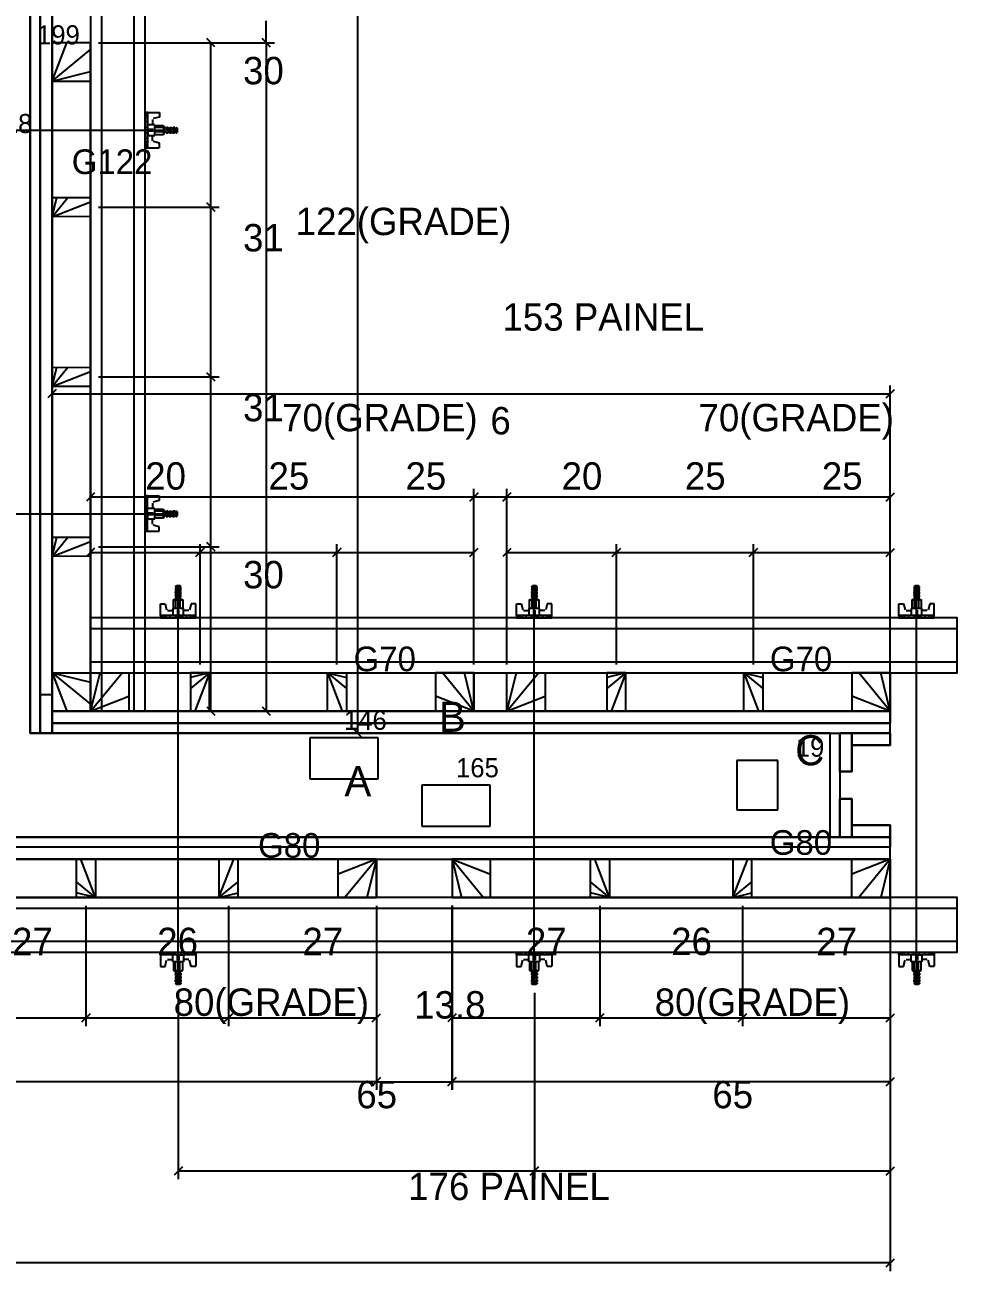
# Model space of a CAD drawing. Header units: metres. Extents: x 3232 to 9057, y 4088 to 5967.
# Drawn here: x 6549 to 6889.3, y 5235.8 to 5690.7 of the extents above; entities that cross this region are included whole.
import ezdxf

# ---------------------------------------------------------------- set-up
doc = ezdxf.new("R2010")
doc.units = ezdxf.units.M

msp = doc.modelspace()

# ---------------------------------------------------------------- linework, layer by layer
at = {"layer": 'CHAPA', "color": 1}
for points in [[(6550.89, 5852.17), (6550.89, 5432.17), (6554.49, 5432.17), (6554.49, 5852.17), (6550.89, 5852.17)], [(6558.89, 5432.17), (6864.89, 5432.17), (6864.89, 5435.77), (6558.89, 5435.77), (6558.89, 5432.17)], [(6846.49, 5394.17), (6842.89, 5394.17), (6842.89, 5432.17), (6846.49, 5432.17), (6846.49, 5394.17)], [(6512.89, 5394.17), (6864.89, 5394.17), (6864.89, 5390.57), (6512.89, 5390.57), (6512.89, 5394.17)]]:
    msp.add_lwpolyline(points, dxfattribs=at)
at = {"layer": 'CONCRETO', "color": 2}
msp.add_lwpolyline([(6842.89, 5394.17), (6842.89, 5432.17), (6550.89, 5432.17), (6550.89, 5830.17), (6512.89, 5830.17), (6512.89, 5394.17), (6842.89, 5394.17)], dxfattribs=at)
at = {"layer": 'COTA', "color": 241}
for p, q in [((6670.38, 5852.17), (6670.38, 5432.17)), ((6637.03, 5684.18), (6637.03, 5692.2)), ((6575.88, 5684.18), (6640.03, 5684.18)), ((6575.89, 5684.18), (6619.83, 5684.18)), ((6575.89, 5684.18), (6640.03, 5684.18)), ((6616.83, 5624.19), (6616.83, 5684.18)), ((6637.03, 5684.18), (6637.03, 5440.19)), ((6575.89, 5624.19), (6619.83, 5624.19)), ((6575.89, 5624.19), (6619.83, 5624.19)), ((6616.83, 5562.19), (6616.83, 5624.19)), ((6558.89, 5435.17), (6558.89, 5559.04)), ((6575.89, 5562.19), (6619.83, 5562.19)), ((6575.89, 5562.19), (6619.83, 5562.19)), ((6616.83, 5500.19), (6616.83, 5562.19)), ((6864.89, 5435.17), (6864.89, 5559.04)), ((6558.89, 5556.04), (6864.89, 5556.04)), ((6572.9, 5457.16), (6572.9, 5521.31)), ((6712.9, 5518.31), (6572.9, 5518.31)), ((6712.9, 5457.18), (6712.9, 5521.31)), ((6712.9, 5457.19), (6712.9, 5521.3)), ((6724.89, 5518.3), (6712.9, 5518.3)), ((6724.89, 5457.15), (6724.89, 5521.3)), ((6724.89, 5457.17), (6724.89, 5521.3)), ((6864.89, 5518.3), (6724.89, 5518.3)), ((6864.89, 5457.17), (6864.89, 5521.3)), ((6572.9, 5457.19), (6572.9, 5501.12)), ((6575.89, 5500.19), (6619.83, 5500.19)), ((6575.89, 5500.19), (6619.83, 5500.19)), ((6612.9, 5457.19), (6612.9, 5501.12)), ((6612.9, 5457.19), (6612.9, 5501.12)), ((6616.83, 5440.19), (6616.83, 5500.19)), ((6662.9, 5457.19), (6662.9, 5501.12)), ((6662.9, 5457.19), (6662.9, 5501.12)), ((6712.9, 5457.18), (6712.9, 5501.12)), ((6724.89, 5457.17), (6724.89, 5501.1)), ((6764.89, 5457.17), (6764.89, 5501.1)), ((6764.89, 5457.17), (6764.89, 5501.1)), ((6814.89, 5457.17), (6814.89, 5501.1)), ((6814.89, 5457.17), (6814.89, 5501.1)), ((6864.89, 5457.17), (6864.89, 5501.1)), ((6572.9, 5498.12), (6612.9, 5498.12)), ((6612.9, 5498.12), (6662.9, 5498.12)), ((6662.9, 5498.12), (6712.9, 5498.12)), ((6724.89, 5498.1), (6764.89, 5498.1)), ((6764.89, 5498.1), (6814.89, 5498.1)), ((6814.89, 5498.1), (6864.89, 5498.1)), ((6575.9, 5440.19), (6640.03, 5440.19)), ((6575.9, 5440.19), (6619.83, 5440.19)), ((6561.89, 5432.17), (6673.38, 5432.17)), ((6864.89, 5383.13), (6864.89, 5235.77)), ((6864.89, 5383.13), (6864.89, 5269.3)), ((6571.27, 5369.13), (6571.27, 5325.2)), ((6571.27, 5369.13), (6571.27, 5325.2)), ((6623.27, 5369.13), (6623.27, 5325.2)), ((6623.27, 5369.13), (6623.27, 5325.2)), ((6677.27, 5369.14), (6677.27, 5301.91)), ((6677.27, 5369.14), (6677.27, 5325.2)), ((6677.29, 5369.13), (6677.29, 5301.91)), ((6704.87, 5369.13), (6704.87, 5325.2)), ((6704.87, 5369.13), (6704.87, 5301.91)), ((6704.89, 5369.17), (6704.89, 5301.91)), ((6758.87, 5369.13), (6758.87, 5325.2)), ((6758.87, 5369.13), (6758.87, 5325.2)), ((6810.87, 5369.13), (6810.87, 5325.2)), ((6810.87, 5369.13), (6810.87, 5325.2)), ((6864.87, 5369.14), (6864.87, 5325.2)), ((6864.89, 5369.13), (6864.89, 5301.91)), ((6604.96, 5337.37), (6604.96, 5269.3)), ((6734.96, 5337.37), (6734.96, 5269.3)), ((6734.96, 5337.37), (6734.96, 5269.3)), ((6517.27, 5328.2), (6571.27, 5328.2)), ((6571.27, 5328.2), (6623.27, 5328.2)), ((6623.27, 5328.2), (6677.27, 5328.2)), ((6704.87, 5328.2), (6758.87, 5328.2)), ((6758.87, 5328.2), (6810.87, 5328.2)), ((6810.87, 5328.2), (6864.87, 5328.2)), ((6677.27, 5304.91), (6517.27, 5304.91)), ((6677.29, 5304.91), (6704.89, 5304.91)), ((6864.89, 5304.91), (6704.87, 5304.91)), ((6734.96, 5272.3), (6604.96, 5272.3)), ((6864.89, 5272.3), (6734.96, 5272.3)), ((6864.89, 5238.77), (6512.9, 5238.77))]:
    msp.add_line(p, q, dxfattribs=at)
at = {"layer": 'COTA'}
for p, q in [((6618.33, 5682.68), (6615.33, 5685.68)), ((6638.53, 5682.68), (6635.53, 5685.68)), ((6635.53, 5685.68), (6638.53, 5682.68)), ((6615.33, 5625.69), (6618.33, 5622.69)), ((6618.33, 5622.69), (6615.33, 5625.69)), ((6618.33, 5560.69), (6615.33, 5563.69)), ((6615.33, 5563.69), (6618.33, 5560.69)), ((6560.39, 5557.54), (6557.39, 5554.54)), ((6863.39, 5554.54), (6866.39, 5557.54)), ((6574.4, 5519.81), (6571.4, 5516.81)), ((6711.4, 5516.81), (6714.4, 5519.81)), ((6714.4, 5519.8), (6711.4, 5516.8)), ((6726.39, 5519.8), (6723.39, 5516.8)), ((6723.39, 5516.8), (6726.39, 5519.8)), ((6863.39, 5516.8), (6866.39, 5519.8)), ((6615.33, 5501.69), (6618.33, 5498.69)), ((6618.33, 5498.69), (6615.33, 5501.69)), ((6574.4, 5499.62), (6571.4, 5496.62)), ((6614.4, 5499.62), (6611.4, 5496.62)), ((6611.4, 5496.62), (6614.4, 5499.62)), ((6661.4, 5496.62), (6664.4, 5499.62)), ((6664.4, 5499.62), (6661.4, 5496.62)), ((6711.4, 5496.62), (6714.4, 5499.62)), ((6726.39, 5499.6), (6723.39, 5496.6)), ((6766.39, 5499.6), (6763.39, 5496.6)), ((6763.39, 5496.6), (6766.39, 5499.6)), ((6816.39, 5499.6), (6813.39, 5496.6)), ((6813.39, 5496.6), (6816.39, 5499.6)), ((6863.39, 5496.6), (6866.39, 5499.6)), ((6615.33, 5441.69), (6618.33, 5438.69)), ((6635.53, 5441.69), (6638.53, 5438.69)), ((6668.88, 5433.67), (6671.88, 5430.67)), ((6572.77, 5329.7), (6569.77, 5326.7)), ((6569.77, 5326.7), (6572.77, 5329.7)), ((6624.77, 5329.7), (6621.77, 5326.7)), ((6621.77, 5326.7), (6624.77, 5329.7)), ((6675.77, 5326.7), (6678.77, 5329.7)), ((6706.37, 5329.7), (6703.37, 5326.7)), ((6757.37, 5326.7), (6760.37, 5329.7)), ((6760.37, 5329.7), (6757.37, 5326.7)), ((6812.37, 5329.7), (6809.37, 5326.7)), ((6809.37, 5326.7), (6812.37, 5329.7)), ((6863.37, 5326.7), (6866.37, 5329.7)), ((6675.77, 5303.41), (6678.77, 5306.41)), ((6678.79, 5306.41), (6675.79, 5303.41)), ((6706.37, 5306.41), (6703.37, 5303.41)), ((6703.39, 5303.41), (6706.39, 5306.41)), ((6863.39, 5303.41), (6866.39, 5306.41)), ((6606.46, 5273.8), (6603.46, 5270.8)), ((6733.46, 5270.8), (6736.46, 5273.8)), ((6736.46, 5273.8), (6733.46, 5270.8)), ((6863.39, 5270.8), (6866.39, 5273.8)), ((6863.39, 5237.27), (6866.39, 5240.27))]:
    msp.add_line(p, q, dxfattribs=at)
at = {"layer": 'COTA', "color": 180}
for p, q in [((6677.94, 5430.48), (6652.94, 5430.48)), ((6652.94, 5430.48), (6652.94, 5415.48)), ((6677.94, 5415.48), (6677.94, 5430.48)), ((6808.89, 5422.17), (6808.89, 5404.17)), ((6823.89, 5422.17), (6808.89, 5422.17)), ((6823.89, 5404.17), (6823.89, 5422.17)), ((6652.94, 5415.48), (6677.94, 5415.48)), ((6718.86, 5413.17), (6693.86, 5413.17)), ((6693.86, 5413.17), (6693.86, 5398.17)), ((6718.86, 5398.17), (6718.86, 5413.17)), ((6808.89, 5404.17), (6823.89, 5404.17)), ((6693.86, 5398.17), (6718.86, 5398.17))]:
    msp.add_line(p, q, dxfattribs=at)
at = {"layer": 'Hachura'}
for p, q in [((6593.81, 5658.58), (6592.88, 5658.58)), ((6593.81, 5658.37), (6592.88, 5658.37)), ((6593.81, 5658.03), (6592.88, 5658.03)), ((6593.81, 5657.57), (6592.88, 5657.57)), ((6593.81, 5656.72), (6592.88, 5656.72)), ((6592.89, 5658.71), (6592.89, 5645.82)), ((6593.79, 5658.71), (6592.89, 5658.71)), ((6592.89, 5657.76), (6592.89, 5649.95)), ((6593.81, 5655.29), (6592.89, 5655.29)), ((6593.79, 5645.82), (6593.79, 5658.71)), ((6593.79, 5658.71), (6598.05, 5658.71)), ((6595.59, 5656.14), (6595.59, 5654.2)), ((6598.05, 5657.04), (6595.84, 5656.46)), ((6598.05, 5658.71), (6598.05, 5657.04)), ((6593.79, 5652.26), (6592.89, 5652.26)), ((6593.04, 5651.31), (6593.47, 5651.31)), ((6593.66, 5653.24), (6593.23, 5653.24)), ((6593.47, 5651.31), (6593.68, 5651.31)), ((6596.37, 5654.2), (6593.79, 5654.2)), ((6595.79, 5652.47), (6593.79, 5652.47)), ((6593.79, 5652.27), (6593.79, 5650.33)), ((6593.79, 5651.95), (6595.79, 5651.95)), ((6593.79, 5650.98), (6593.79, 5651.62)), ((6593.79, 5645.82), (6593.79, 5650.98)), ((6593.79, 5650.33), (6596.37, 5650.33)), ((6595.59, 5648.39), (6595.59, 5650.33)), ((6596.37, 5650.33), (6596.37, 5654.2)), ((6596.37, 5654.2), (6596.37, 5653.94)), ((6596.37, 5654.2), (6596.37, 5653.94)), ((6596.37, 5653.94), (6599.59, 5653.94)), ((6599.59, 5653.17), (6596.37, 5653.17)), ((6599.59, 5651.62), (6596.37, 5651.62)), ((6599.59, 5650.59), (6596.37, 5650.59)), ((6599.53, 5653.94), (6599.53, 5650.59)), ((6599.59, 5653.94), (6599.59, 5650.59)), ((6600.24, 5653.17), (6599.59, 5653.17)), ((6600.56, 5651.23), (6599.59, 5653.17)), ((6599.59, 5652.39), (6600.23, 5651.13)), ((6599.59, 5652.14), (6600.04, 5651.23)), ((6599.59, 5651.23), (6600.04, 5651.23)), ((6600.24, 5653.17), (6601.21, 5651.23)), ((6600.32, 5653.27), (6601.39, 5651.13)), ((6601.63, 5651.16), (6600.55, 5653.33)), ((6600.56, 5651.23), (6601.21, 5651.23)), ((6601.19, 5653.17), (6600.75, 5653.17)), ((6601.72, 5651.23), (6600.75, 5653.17)), ((6601.19, 5653.17), (6601.4, 5653.17)), ((6601.4, 5653.17), (6602.37, 5651.23)), ((6601.48, 5653.27), (6602.55, 5651.13)), ((6602.79, 5651.16), (6601.71, 5653.33)), ((6601.72, 5651.23), (6602.37, 5651.23)), ((6601.92, 5653.17), (6602.56, 5653.17)), ((6602.88, 5651.23), (6601.92, 5653.17)), ((6602.15, 5651.23), (6602.37, 5651.23)), ((6602.56, 5653.17), (6603.53, 5651.23)), ((6602.64, 5653.27), (6603.71, 5651.13)), ((6603.95, 5651.16), (6602.87, 5653.33)), ((6602.88, 5651.23), (6603.53, 5651.23)), ((6603.72, 5653.17), (6603.08, 5653.17)), ((6604.04, 5651.23), (6603.08, 5653.17)), ((6604.04, 5651.23), (6603.08, 5653.17)), ((6603.72, 5653.17), (6604.37, 5651.88)), ((6603.8, 5653.27), (6604.37, 5652.14)), ((6604.37, 5652.65), (6604.03, 5653.33)), ((6604.04, 5651.23), (6604.37, 5651.23)), ((6604.37, 5652.91), (6604.24, 5653.17)), ((6604.36, 5653.17), (6604.69, 5652.84)), ((6604.36, 5653.17), (6604.36, 5651.23)), ((6604.36, 5651.23), (6604.69, 5651.55)), ((6604.69, 5651.55), (6604.69, 5652.84)), ((6593.81, 5649.23), (6592.88, 5649.23)), ((6593.81, 5647.81), (6592.88, 5647.81)), ((6593.81, 5646.97), (6592.88, 5646.97)), ((6593.81, 5646.5), (6592.88, 5646.5)), ((6593.81, 5646.17), (6592.88, 5646.17)), ((6593.81, 5645.96), (6592.88, 5645.96)), ((6592.89, 5645.82), (6598.02, 5645.82)), ((6598.05, 5647.49), (6595.84, 5648.07)), ((6598.05, 5645.82), (6598.05, 5647.49)), ((6593.78, 5518.58), (6592.85, 5518.58)), ((6593.78, 5518.37), (6592.85, 5518.37)), ((6593.78, 5518.03), (6592.85, 5518.03)), ((6592.86, 5518.71), (6592.86, 5505.82)), ((6593.76, 5518.71), (6592.86, 5518.71)), ((6593.76, 5518.71), (6598.02, 5518.71)), ((6593.76, 5505.82), (6593.76, 5518.71)), ((6598.02, 5518.71), (6598.02, 5517.04)), ((6593.78, 5517.57), (6592.85, 5517.57)), ((6593.78, 5516.72), (6592.85, 5516.72)), ((6592.86, 5517.76), (6592.86, 5509.95)), ((6593.78, 5515.29), (6592.86, 5515.29)), ((6596.34, 5514.2), (6593.76, 5514.2)), ((6595.57, 5516.14), (6595.57, 5514.2)), ((6598.02, 5517.04), (6595.81, 5516.46)), ((6596.34, 5510.33), (6596.34, 5514.2)), ((6596.34, 5514.2), (6596.34, 5513.94)), ((6596.34, 5514.2), (6596.34, 5513.94)), ((6596.34, 5513.94), (6599.57, 5513.94)), ((6599.5, 5513.94), (6599.5, 5510.59)), ((6599.57, 5513.94), (6599.57, 5510.59)), ((6593.78, 5509.23), (6592.85, 5509.23)), ((6593.76, 5512.26), (6592.86, 5512.26)), ((6593.01, 5511.31), (6593.44, 5511.31)), ((6593.64, 5513.24), (6593.2, 5513.24)), ((6593.44, 5511.31), (6593.65, 5511.31)), ((6595.76, 5512.47), (6593.76, 5512.47)), ((6593.76, 5512.27), (6593.76, 5510.33)), ((6593.76, 5511.95), (6595.76, 5511.95)), ((6593.76, 5510.98), (6593.76, 5511.62)), ((6593.76, 5505.82), (6593.76, 5510.98)), ((6593.76, 5510.33), (6596.34, 5510.33)), ((6595.57, 5508.39), (6595.57, 5510.33)), ((6599.57, 5513.17), (6596.34, 5513.17)), ((6599.57, 5511.62), (6596.34, 5511.62)), ((6599.57, 5510.59), (6596.34, 5510.59)), ((6600.21, 5513.17), (6599.57, 5513.17)), ((6600.53, 5511.23), (6599.57, 5513.17)), ((6599.57, 5512.39), (6600.2, 5511.13)), ((6599.57, 5512.14), (6600.02, 5511.23)), ((6599.57, 5511.23), (6600.02, 5511.23)), ((6600.21, 5513.17), (6601.18, 5511.23)), ((6600.29, 5513.27), (6601.36, 5511.13)), ((6601.6, 5511.16), (6600.52, 5513.33)), ((6600.53, 5511.23), (6601.18, 5511.23)), ((6601.16, 5513.17), (6600.73, 5513.17)), ((6601.69, 5511.23), (6600.73, 5513.17)), ((6601.16, 5513.17), (6601.37, 5513.17)), ((6601.37, 5513.17), (6602.34, 5511.23)), ((6601.45, 5513.27), (6602.52, 5511.13)), ((6602.76, 5511.16), (6601.68, 5513.33)), ((6601.69, 5511.23), (6602.34, 5511.23)), ((6601.89, 5513.17), (6602.53, 5513.17)), ((6602.86, 5511.23), (6601.89, 5513.17)), ((6602.13, 5511.23), (6602.34, 5511.23)), ((6602.53, 5513.17), (6603.5, 5511.23)), ((6602.61, 5513.27), (6603.68, 5511.13)), ((6603.92, 5511.16), (6602.84, 5513.33)), ((6602.86, 5511.23), (6603.5, 5511.23)), ((6603.69, 5513.17), (6603.05, 5513.17)), ((6604.02, 5511.23), (6603.05, 5513.17)), ((6604.02, 5511.23), (6603.05, 5513.17)), ((6603.69, 5513.17), (6604.34, 5511.88)), ((6603.77, 5513.27), (6604.34, 5512.14)), ((6604.34, 5512.65), (6604, 5513.33)), ((6604.02, 5511.23), (6604.34, 5511.23)), ((6604.34, 5512.91), (6604.21, 5513.17)), ((6604.34, 5513.17), (6604.34, 5511.23)), ((6604.34, 5513.17), (6604.66, 5512.84)), ((6604.34, 5511.23), (6604.66, 5511.55)), ((6604.66, 5511.55), (6604.66, 5512.84)), ((6593.78, 5507.81), (6592.85, 5507.81)), ((6593.78, 5506.97), (6592.85, 5506.97)), ((6593.78, 5506.5), (6592.85, 5506.5)), ((6593.78, 5506.17), (6592.85, 5506.17)), ((6593.78, 5505.96), (6592.85, 5505.96)), ((6592.86, 5505.82), (6598, 5505.82)), ((6598.02, 5507.49), (6595.81, 5508.07)), ((6598.02, 5505.82), (6598.02, 5507.49)), ((6604.51, 5485.65), (6603.84, 5485.32)), ((6606, 5485.24), (6603.84, 5484.16)), ((6606, 5484.08), (6603.84, 5482.99)), ((6606, 5482.92), (6603.84, 5481.83)), ((6603.9, 5485.09), (6605.03, 5485.65)), ((6603.9, 5483.93), (6606.04, 5485)), ((6603.9, 5482.77), (6606.04, 5483.84)), ((6603.9, 5481.6), (6606.04, 5482.68)), ((6604, 5485.65), (6604.32, 5485.97)), ((6604.25, 5485.65), (6604, 5485.52)), ((6604, 5485.65), (6605.93, 5485.65)), ((6604, 5485.01), (6605.28, 5485.65)), ((6605.93, 5485.33), (6604, 5484.36)), ((6605.93, 5485.33), (6604, 5484.36)), ((6604, 5485.01), (6604, 5484.36)), ((6604, 5483.85), (6605.93, 5484.81)), ((6605.93, 5484.17), (6604, 5483.2)), ((6604, 5483.2), (6604, 5483.85)), ((6604, 5482.69), (6605.93, 5483.65)), ((6605.93, 5483.01), (6604, 5482.04)), ((6604, 5482.47), (6604, 5482.69)), ((6604, 5481.53), (6605.93, 5482.49)), ((6604, 5482.47), (6604, 5482.04)), ((6605.93, 5481.85), (6604, 5480.88)), ((6604, 5481.53), (6604, 5480.88)), ((6605.61, 5485.97), (6604.32, 5485.97)), ((6604.77, 5480.88), (6606.04, 5481.51)), ((6605.93, 5485.65), (6605.61, 5485.97)), ((6605.93, 5485.33), (6605.93, 5485.65)), ((6605.93, 5484.17), (6605.93, 5484.81)), ((6605.93, 5483.01), (6605.93, 5483.65)), ((6605.93, 5483.44), (6605.93, 5483.65)), ((6605.93, 5481.85), (6605.93, 5482.49)), ((6734.51, 5485.65), (6733.84, 5485.32)), ((6736, 5485.24), (6733.84, 5484.16)), ((6736, 5484.08), (6733.84, 5482.99)), ((6736, 5482.92), (6733.84, 5481.83)), ((6733.9, 5485.09), (6735.03, 5485.65)), ((6733.9, 5483.93), (6736.04, 5485)), ((6733.9, 5482.77), (6736.04, 5483.84)), ((6733.9, 5481.6), (6736.04, 5482.68)), ((6734, 5485.65), (6734.32, 5485.97)), ((6734.25, 5485.65), (6734, 5485.52)), ((6734, 5485.65), (6735.93, 5485.65)), ((6734, 5485.01), (6735.28, 5485.65)), ((6735.93, 5485.33), (6734, 5484.36)), ((6735.93, 5485.33), (6734, 5484.36)), ((6734, 5485.01), (6734, 5484.36)), ((6734, 5483.85), (6735.93, 5484.81)), ((6735.93, 5484.17), (6734, 5483.2)), ((6734, 5483.2), (6734, 5483.85)), ((6734, 5482.69), (6735.93, 5483.65)), ((6735.93, 5483.01), (6734, 5482.04)), ((6734, 5482.47), (6734, 5482.69)), ((6734, 5481.53), (6735.93, 5482.49)), ((6734, 5482.47), (6734, 5482.04)), ((6735.93, 5481.85), (6734, 5480.88)), ((6734, 5481.53), (6734, 5480.88)), ((6735.61, 5485.97), (6734.32, 5485.97)), ((6734.77, 5480.88), (6736.04, 5481.51)), ((6735.93, 5485.65), (6735.61, 5485.97)), ((6735.93, 5485.33), (6735.93, 5485.65)), ((6735.93, 5484.17), (6735.93, 5484.81)), ((6735.93, 5483.01), (6735.93, 5483.65)), ((6735.93, 5483.44), (6735.93, 5483.65)), ((6735.93, 5481.85), (6735.93, 5482.49)), ((6874.11, 5485.65), (6873.44, 5485.32)), ((6875.6, 5485.24), (6873.44, 5484.16)), ((6875.6, 5484.08), (6873.44, 5482.99)), ((6875.6, 5482.92), (6873.44, 5481.83)), ((6873.49, 5485.09), (6874.63, 5485.65)), ((6873.49, 5483.93), (6875.64, 5485)), ((6873.49, 5482.77), (6875.64, 5483.84)), ((6873.49, 5481.6), (6875.64, 5482.68)), ((6873.85, 5485.65), (6873.59, 5485.52)), ((6873.59, 5485.01), (6874.88, 5485.65)), ((6875.53, 5485.33), (6873.59, 5484.36)), ((6875.53, 5485.33), (6873.59, 5484.36)), ((6873.59, 5485.01), (6873.59, 5484.36)), ((6873.59, 5483.85), (6875.53, 5484.81)), ((6875.53, 5484.17), (6873.59, 5483.2)), ((6873.59, 5483.2), (6873.59, 5483.85)), ((6873.59, 5482.69), (6875.53, 5483.65)), ((6875.53, 5483.01), (6873.59, 5482.04)), ((6873.59, 5482.47), (6873.59, 5482.69)), ((6873.59, 5481.53), (6875.53, 5482.49)), ((6873.59, 5482.47), (6873.59, 5482.04)), ((6875.53, 5481.85), (6873.59, 5480.88)), ((6873.59, 5481.53), (6873.59, 5480.88)), ((6873.6, 5485.65), (6873.92, 5485.97)), ((6873.6, 5485.65), (6875.53, 5485.65)), ((6875.21, 5485.97), (6873.92, 5485.97)), ((6874.37, 5480.88), (6875.64, 5481.51)), ((6875.53, 5485.65), (6875.21, 5485.97)), ((6875.53, 5485.33), (6875.53, 5485.65)), ((6875.53, 5484.17), (6875.53, 5484.81)), ((6875.53, 5483.44), (6875.53, 5483.65)), ((6875.53, 5483.01), (6875.53, 5483.65)), ((6875.53, 5481.85), (6875.53, 5482.49)), ((6598.45, 5475.08), (6598.45, 5479.33)), ((6598.45, 5479.33), (6600.13, 5479.33)), ((6600.13, 5479.33), (6600.71, 5477.12)), ((6606.83, 5477.66), (6602.96, 5477.66)), ((6602.96, 5477.66), (6603.22, 5477.66)), ((6602.96, 5477.66), (6603.22, 5477.66)), ((6602.96, 5477.66), (6602.96, 5475.08)), ((6603.22, 5480.88), (6606.57, 5480.88)), ((6603.22, 5477.66), (6603.22, 5480.88)), ((6603.22, 5480.81), (6606.57, 5480.81)), ((6604, 5480.88), (6604, 5477.66)), ((6604.69, 5477.08), (6604.69, 5475.08)), ((6605.03, 5480.88), (6605.93, 5481.33)), ((6605.21, 5475.08), (6605.21, 5477.08)), ((6605.54, 5480.88), (6605.54, 5477.66)), ((6605.93, 5480.88), (6605.93, 5481.33)), ((6606.57, 5480.88), (6606.57, 5477.66)), ((6606.83, 5475.08), (6606.83, 5477.66)), ((6609.67, 5479.33), (6609.09, 5477.12)), ((6611.35, 5479.33), (6609.67, 5479.33)), ((6611.34, 5474.17), (6611.34, 5479.31)), ((6728.45, 5479.33), (6730.13, 5479.33)), ((6728.45, 5475.08), (6728.45, 5479.33)), ((6730.13, 5479.33), (6730.71, 5477.12)), ((6732.96, 5477.66), (6733.22, 5477.66)), ((6736.83, 5477.66), (6732.96, 5477.66)), ((6732.96, 5477.66), (6732.96, 5475.08)), ((6732.96, 5477.66), (6733.22, 5477.66)), ((6733.22, 5477.66), (6733.22, 5480.88)), ((6733.22, 5480.88), (6736.57, 5480.88)), ((6733.22, 5480.81), (6736.57, 5480.81)), ((6734, 5480.88), (6734, 5477.66)), ((6734.69, 5477.08), (6734.69, 5475.08)), ((6735.03, 5480.88), (6735.93, 5481.33)), ((6735.21, 5475.08), (6735.21, 5477.08)), ((6735.54, 5480.88), (6735.54, 5477.66)), ((6735.93, 5480.88), (6735.93, 5481.33)), ((6736.57, 5480.88), (6736.57, 5477.66)), ((6736.83, 5475.08), (6736.83, 5477.66)), ((6739.67, 5479.33), (6739.09, 5477.12)), ((6741.35, 5479.33), (6739.67, 5479.33)), ((6741.34, 5474.17), (6741.34, 5479.31)), ((6868.05, 5479.33), (6869.72, 5479.33)), ((6868.05, 5475.08), (6868.05, 5479.33)), ((6869.72, 5479.33), (6870.31, 5477.12)), ((6872.56, 5477.66), (6872.56, 5475.08)), ((6872.56, 5477.66), (6872.82, 5477.66)), ((6872.56, 5477.66), (6872.82, 5477.66)), ((6876.43, 5477.66), (6872.56, 5477.66)), ((6872.82, 5480.88), (6876.17, 5480.88)), ((6872.82, 5477.66), (6872.82, 5480.88)), ((6872.82, 5480.81), (6876.17, 5480.81)), ((6873.59, 5480.88), (6873.59, 5477.66)), ((6874.29, 5477.08), (6874.29, 5475.08)), ((6874.63, 5480.88), (6875.53, 5481.33)), ((6874.81, 5475.08), (6874.81, 5477.08)), ((6875.14, 5480.88), (6875.14, 5477.66)), ((6875.53, 5480.88), (6875.53, 5481.33)), ((6876.17, 5480.88), (6876.17, 5477.66)), ((6876.43, 5475.08), (6876.43, 5477.66)), ((6879.27, 5479.33), (6878.69, 5477.12)), ((6880.95, 5479.33), (6879.27, 5479.33)), ((6880.94, 5474.17), (6880.94, 5479.31)), ((6598.45, 5475.08), (6598.45, 5474.17)), ((6611.35, 5475.08), (6598.45, 5475.08)), ((6598.45, 5474.17), (6611.34, 5474.17)), ((6598.59, 5475.09), (6598.59, 5474.17)), ((6598.8, 5475.09), (6598.8, 5474.17)), ((6599.13, 5475.09), (6599.13, 5474.17)), ((6599.4, 5474.17), (6607.22, 5474.17)), ((6599.6, 5475.09), (6599.6, 5474.17)), ((6600.44, 5475.09), (6600.44, 5474.17)), ((6601.02, 5476.88), (6602.97, 5476.88)), ((6601.87, 5475.09), (6601.87, 5474.17)), ((6603.92, 5474.95), (6603.92, 5474.52)), ((6604.9, 5475.08), (6604.9, 5474.17)), ((6604.9, 5475.08), (6606.83, 5475.08)), ((6606.19, 5475.08), (6605.54, 5475.08)), ((6605.86, 5474.76), (6605.86, 5474.97)), ((6605.86, 5474.32), (6605.86, 5474.76)), ((6611.35, 5475.08), (6606.19, 5475.08)), ((6608.78, 5476.88), (6606.83, 5476.88)), ((6607.94, 5475.09), (6607.94, 5474.17)), ((6609.35, 5475.09), (6609.35, 5474.17)), ((6610.2, 5475.09), (6610.2, 5474.17)), ((6610.66, 5475.09), (6610.66, 5474.17)), ((6611, 5475.09), (6611, 5474.17)), ((6611.21, 5475.09), (6611.21, 5474.17)), ((6741.35, 5475.08), (6728.45, 5475.08)), ((6728.45, 5475.08), (6728.45, 5474.17)), ((6728.45, 5474.17), (6741.34, 5474.17)), ((6728.59, 5475.09), (6728.59, 5474.17)), ((6728.8, 5475.09), (6728.8, 5474.17)), ((6729.13, 5475.09), (6729.13, 5474.17)), ((6729.4, 5474.17), (6737.22, 5474.17)), ((6729.6, 5475.09), (6729.6, 5474.17)), ((6730.44, 5475.09), (6730.44, 5474.17)), ((6731.02, 5476.88), (6732.97, 5476.88)), ((6731.87, 5475.09), (6731.87, 5474.17)), ((6733.92, 5474.95), (6733.92, 5474.52)), ((6734.9, 5475.08), (6736.83, 5475.08)), ((6734.9, 5475.08), (6734.9, 5474.17)), ((6736.19, 5475.08), (6735.54, 5475.08)), ((6735.86, 5474.76), (6735.86, 5474.97)), ((6735.86, 5474.32), (6735.86, 5474.76)), ((6741.35, 5475.08), (6736.19, 5475.08)), ((6738.78, 5476.88), (6736.83, 5476.88)), ((6737.94, 5475.09), (6737.94, 5474.17)), ((6739.35, 5475.09), (6739.35, 5474.17)), ((6740.2, 5475.09), (6740.2, 5474.17)), ((6740.66, 5475.09), (6740.66, 5474.17)), ((6741, 5475.09), (6741, 5474.17)), ((6741.21, 5475.09), (6741.21, 5474.17)), ((6868.05, 5475.08), (6868.05, 5474.17)), ((6880.95, 5475.08), (6868.05, 5475.08)), ((6868.05, 5474.17), (6880.94, 5474.17)), ((6868.19, 5475.09), (6868.19, 5474.17)), ((6868.4, 5475.09), (6868.4, 5474.17)), ((6868.73, 5475.09), (6868.73, 5474.17)), ((6869, 5474.17), (6876.82, 5474.17)), ((6869.2, 5475.09), (6869.2, 5474.17)), ((6870.04, 5475.09), (6870.04, 5474.17)), ((6870.62, 5476.88), (6872.57, 5476.88)), ((6871.47, 5475.09), (6871.47, 5474.17)), ((6873.52, 5474.95), (6873.52, 5474.52)), ((6874.5, 5475.08), (6874.5, 5474.17)), ((6874.5, 5475.08), (6876.43, 5475.08)), ((6875.79, 5475.08), (6875.14, 5475.08)), ((6875.46, 5474.76), (6875.46, 5474.97)), ((6875.46, 5474.32), (6875.46, 5474.76)), ((6880.95, 5475.08), (6875.79, 5475.08)), ((6878.38, 5476.88), (6876.43, 5476.88)), ((6877.54, 5475.09), (6877.54, 5474.17)), ((6878.95, 5475.09), (6878.95, 5474.17)), ((6879.79, 5475.09), (6879.79, 5474.17)), ((6880.26, 5475.09), (6880.26, 5474.17)), ((6880.59, 5475.09), (6880.59, 5474.17)), ((6880.81, 5475.09), (6880.81, 5474.17)), ((6598.44, 5351.27), (6598.44, 5352.17)), ((6598.44, 5352.17), (6611.34, 5352.17)), ((6598.44, 5351.27), (6598.44, 5347.01)), ((6611.34, 5351.27), (6598.44, 5351.27)), ((6598.58, 5351.25), (6598.58, 5352.18)), ((6598.79, 5351.25), (6598.79, 5352.18)), ((6599.13, 5351.25), (6599.13, 5352.18)), ((6599.39, 5352.17), (6607.21, 5352.17)), ((6599.59, 5351.25), (6599.59, 5352.18)), ((6600.43, 5351.25), (6600.43, 5352.18)), ((6601.87, 5351.25), (6601.87, 5352.17)), ((6602.96, 5348.69), (6602.96, 5351.27)), ((6603.92, 5351.4), (6603.92, 5351.83)), ((6604.69, 5349.27), (6604.69, 5351.27)), ((6604.89, 5351.27), (6606.83, 5351.27)), ((6604.9, 5351.27), (6604.9, 5352.17)), ((6605.2, 5351.27), (6605.2, 5349.27)), ((6606.18, 5351.27), (6605.54, 5351.27)), ((6605.85, 5352.02), (6605.85, 5351.59)), ((6605.85, 5351.59), (6605.85, 5351.38)), ((6611.34, 5351.27), (6606.18, 5351.27)), ((6606.83, 5351.27), (6606.83, 5348.69)), ((6607.93, 5351.25), (6607.93, 5352.18)), ((6609.35, 5351.25), (6609.35, 5352.18)), ((6610.19, 5351.25), (6610.19, 5352.18)), ((6610.65, 5351.25), (6610.65, 5352.18)), ((6610.99, 5351.25), (6610.99, 5352.18)), ((6611.2, 5351.25), (6611.2, 5352.18)), ((6611.34, 5352.17), (6611.34, 5347.04)), ((6728.44, 5351.27), (6728.44, 5352.17)), ((6728.44, 5352.17), (6741.34, 5352.17)), ((6728.44, 5351.27), (6728.44, 5347.01)), ((6741.34, 5351.27), (6728.44, 5351.27)), ((6728.58, 5351.25), (6728.58, 5352.18)), ((6728.79, 5351.25), (6728.79, 5352.18)), ((6729.13, 5351.25), (6729.13, 5352.18)), ((6729.39, 5352.17), (6737.21, 5352.17)), ((6729.59, 5351.25), (6729.59, 5352.18)), ((6730.43, 5351.25), (6730.43, 5352.18)), ((6731.87, 5351.25), (6731.87, 5352.17)), ((6732.96, 5348.69), (6732.96, 5351.27)), ((6733.92, 5351.4), (6733.92, 5351.83)), ((6734.69, 5349.27), (6734.69, 5351.27)), ((6734.89, 5351.27), (6736.83, 5351.27)), ((6734.9, 5351.27), (6734.9, 5352.17)), ((6735.2, 5351.27), (6735.2, 5349.27)), ((6736.18, 5351.27), (6735.54, 5351.27)), ((6735.85, 5352.02), (6735.85, 5351.59)), ((6735.85, 5351.59), (6735.85, 5351.38)), ((6741.34, 5351.27), (6736.18, 5351.27)), ((6736.83, 5351.27), (6736.83, 5348.69)), ((6737.93, 5351.25), (6737.93, 5352.18)), ((6739.35, 5351.25), (6739.35, 5352.18)), ((6740.19, 5351.25), (6740.19, 5352.18)), ((6740.65, 5351.25), (6740.65, 5352.18)), ((6740.99, 5351.25), (6740.99, 5352.18)), ((6741.2, 5351.25), (6741.2, 5352.18)), ((6741.34, 5352.17), (6741.34, 5347.04)), ((6868.05, 5351.27), (6868.05, 5352.17)), ((6868.05, 5352.17), (6880.94, 5352.17)), ((6868.05, 5351.27), (6868.05, 5347.01)), ((6880.95, 5351.27), (6868.05, 5351.27)), ((6868.19, 5351.25), (6868.19, 5352.18)), ((6868.4, 5351.25), (6868.4, 5352.18)), ((6868.73, 5351.25), (6868.73, 5352.18)), ((6869, 5352.17), (6876.82, 5352.17)), ((6869.2, 5351.25), (6869.2, 5352.18)), ((6870.04, 5351.25), (6870.04, 5352.18)), ((6871.47, 5351.25), (6871.47, 5352.17)), ((6872.56, 5348.69), (6872.56, 5351.27)), ((6873.52, 5351.4), (6873.52, 5351.83)), ((6874.29, 5349.27), (6874.29, 5351.27)), ((6874.5, 5351.27), (6874.5, 5352.17)), ((6874.5, 5351.27), (6876.43, 5351.27)), ((6874.81, 5351.27), (6874.81, 5349.27)), ((6875.79, 5351.27), (6875.14, 5351.27)), ((6875.46, 5352.02), (6875.46, 5351.59)), ((6875.46, 5351.59), (6875.46, 5351.38)), ((6880.95, 5351.27), (6875.79, 5351.27)), ((6876.43, 5351.27), (6876.43, 5348.69)), ((6877.54, 5351.25), (6877.54, 5352.18)), ((6878.95, 5351.25), (6878.95, 5352.18)), ((6879.8, 5351.25), (6879.8, 5352.18)), ((6880.26, 5351.25), (6880.26, 5352.18)), ((6880.6, 5351.25), (6880.6, 5352.18)), ((6880.81, 5351.25), (6880.81, 5352.18)), ((6880.94, 5352.17), (6880.94, 5347.04)), ((6598.44, 5347.01), (6600.12, 5347.01)), ((6600.12, 5347.01), (6600.7, 5349.22)), ((6601.01, 5349.47), (6602.96, 5349.47)), ((6602.96, 5348.69), (6603.21, 5348.69)), ((6602.96, 5348.69), (6603.21, 5348.69)), ((6606.83, 5348.69), (6602.96, 5348.69)), ((6603.21, 5348.69), (6603.21, 5345.47)), ((6603.21, 5345.53), (6606.57, 5345.53)), ((6603.21, 5345.47), (6606.57, 5345.47)), ((6603.99, 5345.47), (6603.99, 5348.69)), ((6605.92, 5344.5), (6603.99, 5345.47)), ((6603.99, 5344.82), (6603.99, 5345.47)), ((6604.76, 5345.47), (6606.03, 5344.83)), ((6605.02, 5345.47), (6605.92, 5345.02)), ((6605.54, 5345.47), (6605.54, 5348.69)), ((6605.92, 5345.47), (6605.92, 5345.02)), ((6606.57, 5345.47), (6606.57, 5348.69)), ((6608.77, 5349.47), (6606.83, 5349.47)), ((6609.66, 5347.01), (6609.08, 5349.22)), ((6611.34, 5347.01), (6609.66, 5347.01)), ((6728.44, 5347.01), (6730.12, 5347.01)), ((6730.12, 5347.01), (6730.7, 5349.22)), ((6731.01, 5349.47), (6732.96, 5349.47)), ((6736.83, 5348.69), (6732.96, 5348.69)), ((6732.96, 5348.69), (6733.21, 5348.69)), ((6732.96, 5348.69), (6733.21, 5348.69)), ((6733.21, 5348.69), (6733.21, 5345.47)), ((6733.21, 5345.53), (6736.57, 5345.53)), ((6733.21, 5345.47), (6736.57, 5345.47)), ((6733.99, 5345.47), (6733.99, 5348.69)), ((6735.92, 5344.5), (6733.99, 5345.47)), ((6733.99, 5344.82), (6733.99, 5345.47)), ((6734.76, 5345.47), (6736.03, 5344.83)), ((6735.02, 5345.47), (6735.92, 5345.02)), ((6735.54, 5345.47), (6735.54, 5348.69)), ((6735.92, 5345.47), (6735.92, 5345.02)), ((6736.57, 5345.47), (6736.57, 5348.69)), ((6738.77, 5349.47), (6736.83, 5349.47)), ((6739.66, 5347.01), (6739.08, 5349.22)), ((6741.34, 5347.01), (6739.66, 5347.01)), ((6868.05, 5347.01), (6869.73, 5347.01)), ((6869.73, 5347.01), (6870.31, 5349.22)), ((6870.62, 5349.47), (6872.57, 5349.47)), ((6876.43, 5348.69), (6872.56, 5348.69)), ((6872.56, 5348.69), (6872.82, 5348.69)), ((6872.56, 5348.69), (6872.82, 5348.69)), ((6872.82, 5348.69), (6872.82, 5345.47)), ((6872.82, 5345.53), (6876.17, 5345.53)), ((6872.82, 5345.47), (6876.17, 5345.47)), ((6873.59, 5345.47), (6873.59, 5348.69)), ((6875.53, 5344.5), (6873.59, 5345.47)), ((6873.59, 5344.82), (6873.59, 5345.47)), ((6874.37, 5345.47), (6875.64, 5344.83)), ((6874.63, 5345.47), (6875.53, 5345.02)), ((6875.14, 5345.47), (6875.14, 5348.69)), ((6875.53, 5345.47), (6875.53, 5345.02)), ((6876.17, 5345.47), (6876.17, 5348.69)), ((6878.38, 5349.47), (6876.43, 5349.47)), ((6879.27, 5347.01), (6878.69, 5349.22)), ((6880.95, 5347.01), (6879.27, 5347.01)), ((6606, 5343.43), (6603.83, 5344.51)), ((6606, 5342.27), (6603.83, 5343.35)), ((6606, 5341.11), (6603.83, 5342.19)), ((6604.5, 5340.69), (6603.83, 5341.03)), ((6603.89, 5344.74), (6606.03, 5343.67)), ((6603.89, 5343.58), (6606.03, 5342.51)), ((6603.89, 5342.42), (6606.03, 5341.35)), ((6603.89, 5341.26), (6605.02, 5340.69)), ((6603.99, 5344.82), (6605.92, 5343.85)), ((6603.99, 5343.87), (6603.99, 5344.31)), ((6605.92, 5343.34), (6603.99, 5344.31)), ((6603.99, 5343.87), (6603.99, 5343.66)), ((6603.99, 5343.66), (6605.92, 5342.69)), ((6605.92, 5342.18), (6603.99, 5343.14)), ((6603.99, 5343.14), (6603.99, 5342.5)), ((6603.99, 5342.5), (6605.92, 5341.53)), ((6603.99, 5341.34), (6603.99, 5341.98)), ((6605.92, 5341.02), (6603.99, 5341.98)), ((6605.92, 5341.02), (6603.99, 5341.98)), ((6603.99, 5341.34), (6605.28, 5340.69)), ((6604.25, 5340.69), (6603.99, 5340.82)), ((6603.99, 5340.7), (6604.31, 5340.37)), ((6603.99, 5340.7), (6605.92, 5340.7)), ((6605.92, 5340.7), (6605.6, 5340.37)), ((6605.92, 5344.5), (6605.92, 5343.85)), ((6605.92, 5343.34), (6605.92, 5342.69)), ((6605.92, 5342.91), (6605.92, 5342.69)), ((6605.92, 5342.18), (6605.92, 5341.53)), ((6605.92, 5341.02), (6605.92, 5340.69)), ((6736, 5343.43), (6733.83, 5344.51)), ((6736, 5342.27), (6733.83, 5343.35)), ((6736, 5341.11), (6733.83, 5342.19)), ((6734.5, 5340.69), (6733.83, 5341.03)), ((6733.89, 5344.74), (6736.03, 5343.67)), ((6733.89, 5343.58), (6736.03, 5342.51)), ((6733.89, 5342.42), (6736.03, 5341.35)), ((6733.89, 5341.26), (6735.02, 5340.69)), ((6733.99, 5344.82), (6735.92, 5343.85)), ((6733.99, 5343.87), (6733.99, 5344.31)), ((6735.92, 5343.34), (6733.99, 5344.31)), ((6733.99, 5343.87), (6733.99, 5343.66)), ((6733.99, 5343.66), (6735.92, 5342.69)), ((6735.92, 5342.18), (6733.99, 5343.14)), ((6733.99, 5343.14), (6733.99, 5342.5)), ((6733.99, 5342.5), (6735.92, 5341.53)), ((6735.92, 5341.02), (6733.99, 5341.98)), ((6735.92, 5341.02), (6733.99, 5341.98)), ((6733.99, 5341.34), (6733.99, 5341.98)), ((6733.99, 5341.34), (6735.28, 5340.69)), ((6734.25, 5340.69), (6733.99, 5340.82)), ((6733.99, 5340.7), (6735.92, 5340.7)), ((6733.99, 5340.7), (6734.31, 5340.37)), ((6735.92, 5340.7), (6735.6, 5340.37)), ((6735.92, 5344.5), (6735.92, 5343.85)), ((6735.92, 5343.34), (6735.92, 5342.69)), ((6735.92, 5342.91), (6735.92, 5342.69)), ((6735.92, 5342.18), (6735.92, 5341.53)), ((6735.92, 5341.02), (6735.92, 5340.69)), ((6875.6, 5343.43), (6873.44, 5344.51)), ((6875.6, 5342.27), (6873.44, 5343.35)), ((6875.6, 5341.11), (6873.44, 5342.19)), ((6874.11, 5340.69), (6873.44, 5341.03)), ((6873.5, 5344.74), (6875.64, 5343.67)), ((6873.5, 5343.58), (6875.64, 5342.51)), ((6873.5, 5342.42), (6875.64, 5341.35)), ((6873.5, 5341.26), (6874.63, 5340.69)), ((6873.59, 5344.82), (6875.53, 5343.85)), ((6873.59, 5343.87), (6873.59, 5344.31)), ((6875.53, 5343.34), (6873.59, 5344.31)), ((6873.59, 5343.87), (6873.59, 5343.66)), ((6873.59, 5343.66), (6875.53, 5342.69)), ((6875.53, 5342.18), (6873.59, 5343.14)), ((6873.59, 5343.14), (6873.59, 5342.5)), ((6873.59, 5342.5), (6875.53, 5341.53)), ((6875.53, 5341.02), (6873.59, 5341.98)), ((6873.59, 5341.34), (6873.59, 5341.98)), ((6875.53, 5341.02), (6873.59, 5341.98)), ((6873.59, 5341.34), (6874.88, 5340.69)), ((6873.85, 5340.69), (6873.59, 5340.82)), ((6873.6, 5340.7), (6875.53, 5340.7)), ((6873.6, 5340.7), (6873.92, 5340.37)), ((6875.53, 5340.7), (6875.21, 5340.37)), ((6875.53, 5344.5), (6875.53, 5343.85)), ((6875.53, 5343.34), (6875.53, 5342.69)), ((6875.53, 5342.91), (6875.53, 5342.69)), ((6875.53, 5342.18), (6875.53, 5341.53)), ((6875.53, 5341.02), (6875.53, 5340.69)), ((6605.6, 5340.37), (6604.31, 5340.37)), ((6735.6, 5340.37), (6734.31, 5340.37)), ((6875.21, 5340.37), (6873.92, 5340.37))]:
    msp.add_line(p, q, dxfattribs=at)
at = {"layer": 'Hachura', "color": 251}
for p, q in [((6460.08, 5652.26), (6599.88, 5652.25)), ((6460.06, 5512.26), (6599.86, 5512.25)), ((6604.9, 5341.4), (6604.9, 5481.2)), ((6734.9, 5341.4), (6734.9, 5481.2)), ((6874.5, 5341.37), (6874.5, 5481.17))]:
    msp.add_line(p, q, dxfattribs=at)
for points in [[(6554.49, 5852.17), (6550.89, 5852.17), (6550.89, 5432.17), (6554.49, 5432.17), (6554.49, 5852.17)], [(6558.89, 5852.17), (6554.49, 5852.17), (6554.49, 5432.17), (6558.89, 5432.17), (6558.89, 5852.17)], [(6558.89, 5435.77), (6558.89, 5440.17), (6864.89, 5440.17), (6864.89, 5435.77), (6558.89, 5435.77)], [(6558.89, 5432.17), (6864.89, 5432.17), (6864.89, 5435.77), (6558.89, 5435.77), (6558.89, 5432.17)], [(6846.49, 5394.17), (6842.89, 5394.17), (6842.89, 5432.17), (6846.49, 5432.17), (6846.49, 5394.17)], [(6846.49, 5432.17), (6850.89, 5432.17), (6850.89, 5418.17), (6846.49, 5418.17), (6846.49, 5432.17)], [(6850.89, 5427.77), (6850.89, 5432.17), (6864.89, 5432.17), (6864.89, 5427.77), (6850.89, 5427.77)], [(6846.49, 5394.17), (6850.89, 5394.17), (6850.89, 5408.17), (6846.49, 5408.17), (6846.49, 5394.17)], [(6850.89, 5398.57), (6850.89, 5394.17), (6864.89, 5394.17), (6864.89, 5398.57), (6850.89, 5398.57)], [(6512.89, 5394.17), (6864.89, 5394.17), (6864.89, 5390.57), (6512.89, 5390.57), (6512.89, 5394.17)], [(6512.89, 5390.57), (6512.89, 5386.17), (6864.89, 5386.17), (6864.89, 5390.57), (6512.89, 5390.57)]]:
    msp.add_lwpolyline(points, dxfattribs=at)
at = {"layer": 'Madeira', "color": 126}
for p, q in [((6558.91, 5670.17), (6564.32, 5684.17)), ((6558.91, 5670.17), (6572.9, 5681.7)), ((6558.91, 5670.17), (6572.9, 5673.67)), ((6558.9, 5620.67), (6564.65, 5627.68)), ((6558.9, 5620.67), (6560.63, 5627.68)), ((6558.9, 5620.67), (6572.89, 5626.12)), ((6558.9, 5558.67), (6564.65, 5565.68)), ((6558.9, 5558.67), (6560.63, 5565.68)), ((6558.9, 5558.67), (6572.89, 5564.12)), ((6558.9, 5496.67), (6560.63, 5503.68)), ((6558.9, 5496.67), (6564.65, 5503.68)), ((6558.9, 5496.67), (6572.89, 5502.12)), ((6558.89, 5454.17), (6564.33, 5440.18)), ((6558.89, 5454.17), (6572.89, 5450.71)), ((6558.89, 5454.17), (6572.9, 5442.67))]:
    msp.add_line(p, q, dxfattribs=at)
for points in [[(6558.91, 5670.17), (6572.91, 5670.18), (6572.89, 5684.18), (6558.89, 5684.17), (6558.91, 5670.17)], [(6558.89, 5440.17), (6572.89, 5440.19), (6572.89, 5684.18), (6558.89, 5684.17), (6558.89, 5440.17)], [(6558.9, 5620.67), (6558.89, 5627.67), (6572.89, 5627.69), (6572.9, 5620.69), (6558.9, 5620.67)], [(6558.9, 5558.67), (6558.89, 5565.67), (6572.89, 5565.69), (6572.9, 5558.69), (6558.9, 5558.67)], [(6558.9, 5496.67), (6558.89, 5503.67), (6572.89, 5503.69), (6572.9, 5496.69), (6558.9, 5496.67)], [(6558.89, 5454.17), (6572.89, 5454.19), (6572.9, 5440.19), (6558.9, 5440.17), (6558.89, 5454.17)], [(6572.9, 5440.19), (6572.9, 5454.19), (6712.9, 5454.19), (6712.9, 5440.19), (6572.9, 5440.19)], [(6724.89, 5440.17), (6724.89, 5454.17), (6864.89, 5454.17), (6864.89, 5440.17), (6724.89, 5440.17)], [(6517.29, 5386.13), (6517.29, 5372.13), (6677.29, 5372.13), (6677.29, 5386.13), (6517.29, 5386.13)], [(6704.89, 5386.13), (6704.89, 5372.13), (6864.89, 5372.13), (6864.89, 5386.13), (6704.89, 5386.13)]]:
    msp.add_lwpolyline(points, dxfattribs=at)
at = {"layer": 'MEIO_PONT', "color": 93}
for p, q in [((6572.9, 5440.19), (6576.39, 5454.19)), ((6572.9, 5440.19), (6584.42, 5454.19)), ((6616.4, 5454.19), (6609.4, 5452.45)), ((6616.4, 5454.19), (6609.4, 5448.43)), ((6616.4, 5454.19), (6610.98, 5440.19)), ((6659.4, 5454.19), (6666.4, 5452.45)), ((6659.4, 5454.19), (6666.4, 5448.43)), ((6659.4, 5454.19), (6664.83, 5440.19)), ((6712.9, 5440.19), (6701.39, 5454.19)), ((6712.9, 5440.19), (6709.42, 5454.19)), ((6724.89, 5440.17), (6736.41, 5454.17)), ((6724.89, 5440.17), (6728.38, 5454.17)), ((6768.39, 5454.17), (6761.39, 5452.43)), ((6768.39, 5454.17), (6761.39, 5448.42)), ((6768.39, 5454.17), (6762.97, 5440.17)), ((6811.39, 5454.17), (6816.82, 5440.17)), ((6811.39, 5454.17), (6818.39, 5448.42)), ((6811.39, 5454.17), (6818.39, 5452.43)), ((6864.89, 5440.17), (6853.38, 5454.17)), ((6864.89, 5440.17), (6861.41, 5454.17)), ((6572.9, 5440.19), (6586.9, 5445.62)), ((6712.9, 5440.19), (6698.9, 5445.62)), ((6724.89, 5440.17), (6738.89, 5445.6)), ((6864.89, 5440.17), (6850.89, 5445.6)), ((6574.79, 5372.13), (6569.37, 5386.13)), ((6619.79, 5372.13), (6625.22, 5386.13)), ((6677.29, 5386.13), (6663.29, 5380.7)), ((6677.29, 5386.13), (6665.78, 5372.13)), ((6677.29, 5386.13), (6673.81, 5372.13)), ((6704.89, 5386.13), (6718.89, 5380.7)), ((6704.89, 5386.13), (6716.41, 5372.13)), ((6704.89, 5386.13), (6708.38, 5372.13)), ((6762.39, 5372.13), (6756.97, 5386.13)), ((6807.39, 5372.13), (6812.82, 5386.13)), ((6864.89, 5386.13), (6850.89, 5380.7)), ((6864.89, 5386.13), (6853.38, 5372.13)), ((6864.89, 5386.13), (6861.41, 5372.13)), ((6574.79, 5372.13), (6567.79, 5377.89)), ((6619.79, 5372.13), (6626.79, 5377.89)), ((6762.39, 5372.13), (6755.39, 5377.89)), ((6807.39, 5372.13), (6814.39, 5377.89)), ((6574.79, 5372.13), (6567.79, 5373.87)), ((6619.79, 5372.13), (6626.79, 5373.87)), ((6762.39, 5372.13), (6755.39, 5373.87)), ((6807.39, 5372.13), (6814.39, 5373.87))]:
    msp.add_line(p, q, dxfattribs=at)
for points in [[(6572.9, 5440.19), (6572.9, 5454.19), (6586.9, 5454.19), (6586.9, 5440.19), (6572.9, 5440.19)], [(6616.4, 5454.19), (6609.4, 5454.19), (6609.4, 5440.19), (6616.4, 5440.19), (6616.4, 5454.19)], [(6659.4, 5454.19), (6666.4, 5454.19), (6666.4, 5440.19), (6659.4, 5440.19), (6659.4, 5454.19)], [(6712.9, 5440.19), (6712.9, 5454.19), (6698.9, 5454.19), (6698.9, 5440.19), (6712.9, 5440.19)], [(6724.89, 5440.17), (6724.89, 5454.17), (6738.89, 5454.17), (6738.89, 5440.17), (6724.89, 5440.17)], [(6768.39, 5454.17), (6761.39, 5454.17), (6761.39, 5440.17), (6768.39, 5440.17), (6768.39, 5454.17)], [(6811.39, 5454.17), (6818.39, 5454.17), (6818.39, 5440.17), (6811.39, 5440.17), (6811.39, 5454.17)], [(6864.89, 5440.17), (6864.89, 5454.17), (6850.89, 5454.17), (6850.89, 5440.17), (6864.89, 5440.17)], [(6864.89, 5454.17), (6864.89, 5440.17), (6864.89, 5440.17), (6864.89, 5454.17), (6864.89, 5454.17)], [(6574.79, 5372.13), (6567.79, 5372.13), (6567.79, 5386.13), (6574.79, 5386.13), (6574.79, 5372.13)], [(6619.79, 5372.13), (6626.79, 5372.13), (6626.79, 5386.13), (6619.79, 5386.13), (6619.79, 5372.13)], [(6677.29, 5386.13), (6677.29, 5372.13), (6663.29, 5372.13), (6663.29, 5386.13), (6677.29, 5386.13)], [(6704.89, 5386.13), (6704.89, 5372.13), (6718.89, 5372.13), (6718.89, 5386.13), (6704.89, 5386.13)], [(6762.39, 5372.13), (6755.39, 5372.13), (6755.39, 5386.13), (6762.39, 5386.13), (6762.39, 5372.13)], [(6807.39, 5372.13), (6814.39, 5372.13), (6814.39, 5386.13), (6807.39, 5386.13), (6807.39, 5372.13)], [(6864.89, 5386.13), (6864.89, 5372.13), (6850.89, 5372.13), (6850.89, 5386.13), (6864.89, 5386.13)]]:
    msp.add_lwpolyline(points, dxfattribs=at)
at = {"layer": 'Perfil Metálico', "color": 224}
for points in [[(6592.89, 5884.11), (6572.89, 5884.11), (6572.89, 5440.17), (6592.89, 5440.17), (6592.89, 5884.11)], [(6576.89, 5440.17), (6588.89, 5440.17), (6588.89, 5884.11), (6576.89, 5884.11), (6576.89, 5440.17)], [(6572.89, 5474.17), (6572.89, 5454.17), (6889.26, 5454.17), (6889.26, 5474.17), (6572.89, 5474.17)], [(6889.26, 5458.17), (6889.26, 5470.17), (6572.89, 5470.17), (6572.89, 5458.17), (6889.26, 5458.17)], [(6464.99, 5372.17), (6464.99, 5352.17), (6889.26, 5352.17), (6889.26, 5372.17), (6464.99, 5372.17)], [(6889.26, 5356.17), (6889.26, 5368.17), (6464.99, 5368.17), (6464.99, 5356.17), (6889.26, 5356.17)]]:
    msp.add_lwpolyline(points, dxfattribs=at)
at = {"layer": 'SARRAFO', "color": 251}
for p, q in [((6558.89, 5446.17), (6554.49, 5446.17)), ((6512.89, 5386.17), (6864.89, 5386.13))]:
    msp.add_line(p, q, dxfattribs=at)
for points in [[(6558.89, 5432.17), (6554.49, 5432.17), (6554.49, 5852.17), (6558.89, 5852.17), (6558.89, 5432.17)], [(6558.89, 5432.17), (6558.89, 5852.17), (6554.49, 5852.17), (6554.49, 5432.17), (6558.89, 5432.17)], [(6558.89, 5435.77), (6864.89, 5435.77), (6864.89, 5440.17), (6558.89, 5440.17), (6558.89, 5435.77)], [(6850.89, 5418.17), (6850.89, 5432.17), (6846.49, 5432.17), (6846.49, 5418.17), (6850.89, 5418.17)], [(6864.89, 5432.17), (6850.89, 5432.17), (6850.89, 5427.77), (6864.89, 5427.77), (6864.89, 5432.17)], [(6850.89, 5408.17), (6850.89, 5394.17), (6846.49, 5394.17), (6846.49, 5408.17), (6850.89, 5408.17)], [(6864.89, 5394.17), (6850.89, 5394.17), (6850.89, 5398.57), (6864.89, 5398.57), (6864.89, 5394.17)], [(6864.89, 5386.13), (6864.89, 5394.17), (6512.89, 5394.17), (6512.89, 5386.17)]]:
    msp.add_lwpolyline(points, dxfattribs=at)

# ---------------------------------------------------------------- texts
at = {"layer": 'COTA', "color": 1}
for s, p in [('199', (6553.39, 5683.53)), ('218', (6536.09, 5651.17)), ('146', (6665.44, 5433.34)), ('19', (6830.39, 5423.53)), ('165', (6706.36, 5416.03))]:
    msp.add_text(s, height=7, dxfattribs=at).set_placement(p)
at = {"layer": 'COTA', "color": 241}
for s, p in [('30', (6628.61, 5668.99)), ('122(GRADE)', (6647.81, 5613.93)), ('31', (6628.61, 5607.99)), ('153 PAINEL', (6723.32, 5579.06)), ('31', (6628.61, 5545.99)), ('70(GRADE)', (6642.9, 5542.33)), ('6', (6718.9, 5541.2)), ('70(GRADE)', (6794.89, 5542.32)), ('20', (6592.9, 5521.02)), ('25', (6637.9, 5521.03)), ('25', (6687.9, 5521.03)), ('20', (6744.89, 5521)), ('25', (6789.89, 5521.01)), ('25', (6839.89, 5521.01)), ('30', (6628.61, 5484.99)), ('27', (6544.27, 5351.08)), ('26', (6597.27, 5351.11)), ('27', (6650.27, 5351.08)), ('27', (6731.87, 5351.08)), ('26', (6784.87, 5351.11)), ('27', (6837.87, 5351.08)), ('80(GRADE)', (6603.27, 5328.93)), ('13.8', (6691.09, 5327.95)), ('80(GRADE)', (6778.87, 5328.93)), ('65', (6669.96, 5295.21)), ('65', (6799.93, 5295.21)), ('176 PAINEL', (6688.9, 5261.67))]:
    msp.add_text(s, height=10, dxfattribs=at).set_placement(p)
at = {"layer": 'TEXTO_GERAL'}
for s, p in [('G122', (6566.07, 5636.23)), ('G70', (6668.94, 5454.74)), ('G70', (6820.93, 5454.73)), ('G80', (6634.09, 5386.65)), ('G80', (6820.9, 5387.72))]:
    msp.add_text(s, height=9, dxfattribs=at).set_placement(p)
at = {"layer": 'TEXTO_GERAL', "color": 7}
for s, p in [('B', (6700.11, 5432.61)), ('C', (6830.2, 5420.39)), ('A', (6665.61, 5409.1))]:
    msp.add_text(s, height=11, dxfattribs=at).set_placement(p)

doc.saveas('drawing.dxf')
